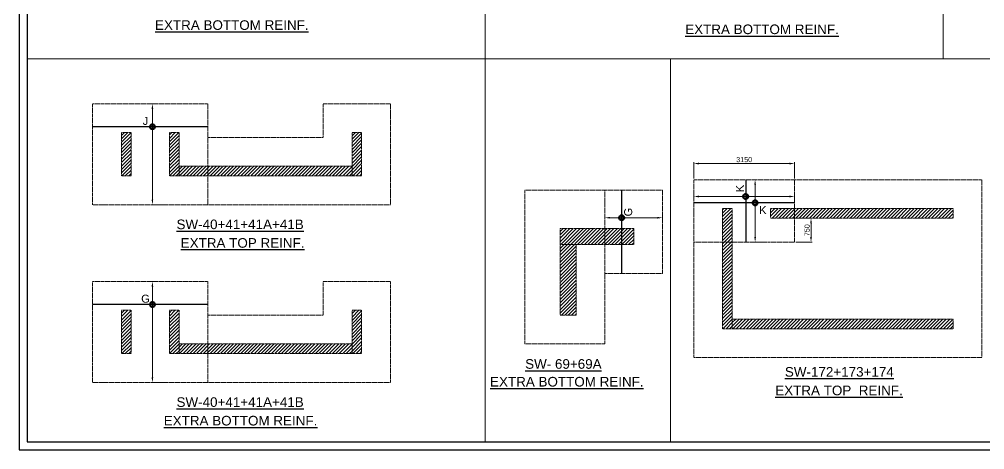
# Model space of a CAD drawing. Header units: millimetres. Extents: x 99112 to 332273, y 431815 to 552227.
# Drawn here: x 255037 to 285182, y 431815 to 445240 of the extents above; entities that cross this region are included whole.
import ezdxf
from ezdxf.enums import TextEntityAlignment as Align

# ---------------------------------------------------------------- set-up
doc = ezdxf.new("R2010")
doc.units = ezdxf.units.MM
doc.header["$LTSCALE"] = 100
doc.header["$MEASUREMENT"] = 0
doc.linetypes.add('HIDDEN', pattern=[0.375, 0.25, -0.125])
for name, color, linetype, lineweight in [('COL HATCH', 67, 'Continuous', 25), ('COLUMN', 84, 'Continuous', 30), ('DIM', 8, 'Continuous', 13), ('FOOTING', 12, 'HIDDEN', 20), ('MAIN TEXT', 6, 'Continuous', 30), ('SBC-BREINF', 4, 'Continuous', 30), ('SBC-BREINF MARK', 2, 'Continuous', 13), ('SBC-BREINFCIR', 3, 'Continuous', 50)]:
    doc.layers.add(name, color=color, linetype=linetype, lineweight=lineweight)
doc.layers.add('SBC-TREINF TXT', color=7, linetype='Continuous')
doc.styles.add('ARIAL', font='arial.ttf')
doc.dimstyles.new('100 EX', dxfattribs={"dimscale": 80, "dimtxt": 2, "dimasz": 2, "dimexe": 0.5, "dimexo": 0.5, "dimgap": 0.5, "dimtad": 1, "dimdec": 0, "dimzin": 3, "dimdsep": 46, "dimtxsty": 'ARIAL', "dimcen": 0, "dimdle": 1, "dimclrd": 256, "dimclre": 256, "dimclrt": 4, "dimadec": 0, "dimazin": 0, "dimtfac": 1, "dimtdec": 0, "dimtmove": 0, "dimatfit": 3, "dimfxl": 0, "dimtolj": 1, "dimtzin": 0, "dimlwd": -1, "dimlwe": -1, "dimarcsym": 0})
pattern_1 = [(45, (-203008.83, -68015.34), (-53.0330086, 53.0330086), [])]
pattern_2 = [(45, (-197046.94, -62961.11), (-53.0330086, 53.0330086), [])]
pattern_3 = [(45, (-203008.83, -62470.29), (-53.0330086, 53.0330086), [])]

# ---------------------------------------------------------------- blocks, each defined once
blk = doc.blocks.new('*D772')
at = {"layer": 'SBC-BREINF MARK', "transparency": 16777216}
for p, q in [((259222, 437062), (259154, 437062)), ((259194, 436902), (259194, 434072)), ((259688, 433912), (259154, 433912))]:
    blk.add_line(p, q, dxfattribs=at)
for points in [[(259220, 436902), (259167, 436902), (259194, 437062)], [(259167, 434072), (259220, 434072), (259194, 433912)]]:
    blk.add_solid(points, dxfattribs=at)
at = {"layer": 'SBC-BREINF MARK', "color": 4, "transparency": 16777216, "insert": (259074, 435487), "char_height": 160, "attachment_point": 5, "rotation": 90, "style": 'ARIAL'}
blk.add_mtext('\\A1;  ', dxfattribs=at)
blk = doc.blocks.new('*D774')
at = {"layer": 'SBC-BREINF MARK', "transparency": 16777216}
for p, q in [((276097, 439792), (276097, 439672)), ((276257, 439712), (279087, 439712)), ((279247, 439762), (279247, 439672))]:
    blk.add_line(p, q, dxfattribs=at)
for points in [[(276257, 439739), (276257, 439686), (276097, 439712)], [(279087, 439686), (279087, 439739), (279247, 439712)]]:
    blk.add_solid(points, dxfattribs=at)
at = {"layer": 'SBC-BREINF MARK', "color": 4, "transparency": 16777216, "insert": (277672, 439832), "char_height": 160, "attachment_point": 5, "style": 'ARIAL'}
blk.add_mtext('\\A1;  ', dxfattribs=at)
blk = doc.blocks.new('*D773')
at = {"layer": 'SBC-BREINF MARK', "transparency": 16777216}
for p, q in [((278042, 440237), (277974, 440237)), ((278014, 440077), (278014, 438447)), ((278239, 438287), (277974, 438287))]:
    blk.add_line(p, q, dxfattribs=at)
for points in [[(278040, 440077), (277987, 440077), (278014, 440237)], [(277987, 438447), (278040, 438447), (278014, 438287)]]:
    blk.add_solid(points, dxfattribs=at)
at = {"layer": 'SBC-BREINF MARK', "color": 4, "transparency": 16777216, "insert": (277893, 439262), "char_height": 160, "attachment_point": 5, "rotation": 90, "style": 'ARIAL'}
blk.add_mtext('\\A1;  ', dxfattribs=at)
blk = doc.blocks.new('*D780')
at = {"layer": 'SBC-BREINF MARK', "transparency": 16777216}
for p, q in [((273322, 439130), (273322, 439010)), ((273482, 439050), (274962, 439050)), ((275122, 439100), (275122, 439010))]:
    blk.add_line(p, q, dxfattribs=at)
for points in [[(273482, 439077), (273482, 439024), (273322, 439050)], [(274962, 439024), (274962, 439077), (275122, 439050)]]:
    blk.add_solid(points, dxfattribs=at)
at = {"layer": 'SBC-BREINF MARK', "color": 4, "transparency": 16777216, "insert": (274222, 439170), "char_height": 160, "attachment_point": 5, "style": 'ARIAL'}
blk.add_mtext('\\A1;  ', dxfattribs=at)
blk = doc.blocks.new('*D812')
at = {"layer": 'SBC-BREINF MARK', "transparency": 16777216}
for p, q in [((259222, 442607), (259154, 442607)), ((259194, 442447), (259194, 439617)), ((259688, 439457), (259154, 439457))]:
    blk.add_line(p, q, dxfattribs=at)
for points in [[(259220, 442447), (259167, 442447), (259194, 442607)], [(259167, 439617), (259220, 439617), (259194, 439457)]]:
    blk.add_solid(points, dxfattribs=at)
at = {"layer": 'SBC-BREINF MARK', "color": 4, "transparency": 16777216, "insert": (259074, 441032), "char_height": 160, "attachment_point": 5, "rotation": 90, "style": 'ARIAL'}
blk.add_mtext('\\A1;  ', dxfattribs=at)
blk = doc.blocks.new('*D829')
at = {"layer": 'DIM', "transparency": 16777216}
for p, q in [((279287, 439037), (279799, 439037)), ((279759, 438877), (279759, 438447)), ((279287, 438287), (279799, 438287))]:
    blk.add_line(p, q, dxfattribs=at)
for points in [[(279786, 438877), (279732, 438877), (279759, 439037)], [(279732, 438447), (279786, 438447), (279759, 438287)]]:
    blk.add_solid(points, dxfattribs=at)
at = {"layer": 'DIM', "color": 4, "transparency": 16777216, "insert": (279637, 438662), "char_height": 160, "attachment_point": 5, "rotation": 90, "style": 'ARIAL'}
blk.add_mtext('\\A1;750', dxfattribs=at)
blk = doc.blocks.new('*D830')
at = {"layer": 'DIM', "transparency": 16777216}
for p, q in [((276097, 440277), (276097, 440781)), ((276257, 440741), (279087, 440741)), ((279247, 440277), (279247, 440781))]:
    blk.add_line(p, q, dxfattribs=at)
for points in [[(276257, 440768), (276257, 440714), (276097, 440741)], [(279087, 440714), (279087, 440768), (279247, 440741)]]:
    blk.add_solid(points, dxfattribs=at)
at = {"layer": 'DIM', "color": 4, "transparency": 16777216, "insert": (277672, 440863), "char_height": 160, "attachment_point": 5, "style": 'ARIAL'}
blk.add_mtext('\\A1;3150', dxfattribs=at)

msp = doc.modelspace()

# ---------------------------------------------------------------- hatches: boundary and pattern name
at = {"layer": 'COL HATCH', "lineweight": 5}
h = msp.add_hatch(dxfattribs=at)
h.set_pattern_fill('ANSI31', color=256, scale=600, style=0)
h.set_pattern_definition(pattern_3)
h.paths.add_polyline_path([(258227.6, 441707.3), (258527.6, 441707.3), (258527.6, 440357.3), (258227.6, 440357.3)])
h = msp.add_hatch(dxfattribs=at)
h.set_pattern_fill('ANSI31', color=256, scale=600, style=0)
h.set_pattern_definition(pattern_3)
h.paths.add_polyline_path([(259727.6, 441707.3), (260027.6, 441707.3), (260027.6, 440357.3), (259727.6, 440357.3)])
h = msp.add_hatch(dxfattribs=at)
h.set_pattern_fill('ANSI31', color=256, scale=600, style=0)
h.set_pattern_definition(pattern_3)
h.paths.add_polyline_path([(265427.6, 441707.3), (265727.6, 441707.3), (265727.6, 440357.3), (265427.6, 440357.3)])
h = msp.add_hatch(dxfattribs=at)
h.set_pattern_fill('ANSI31', color=256, scale=600, style=0)
h.set_pattern_definition(pattern_3)
h.paths.add_polyline_path([(260027.6, 440657.3), (265427.6, 440657.3), (265427.6, 440357.3), (260027.6, 440357.3)])
h = msp.add_hatch(dxfattribs=at)
h.set_pattern_fill('ANSI31', color=256, scale=600, style=0)
h.set_pattern_definition(pattern_2)
h.paths.add_polyline_path([(276997, 435587.5), (276997, 439337.5), (277297, 439337.5), (277297, 435587.5)])
h = msp.add_hatch(dxfattribs=at)
h.set_pattern_fill('ANSI31', color=256, scale=600, style=0)
h.set_pattern_definition(pattern_2)
h.paths.add_polyline_path([(278497, 439337.5), (284197, 439337.5), (284197, 439037.5), (278497, 439037.5)])
h = msp.add_hatch(dxfattribs=at)
h.set_pattern_fill('ANSI31', color=256, scale=600, style=0)
h.set_pattern_definition([(45, (-145544.625, -52773.68), (-53.033009, 53.033009), [])])
h.paths.add_polyline_path([(274222.2, 438214.1), (274222.2, 438714.1), (271922.2, 438714.1), (271922.2, 436014.1), (272422.2, 436014.1), (272422.2, 438214.1)])
h = msp.add_hatch(dxfattribs=at)
h.set_pattern_fill('ANSI31', color=256, scale=600, style=0)
h.set_pattern_definition(pattern_1)
h.paths.add_polyline_path([(258227.6, 436162.3), (258527.6, 436162.3), (258527.6, 434812.3), (258227.6, 434812.3)])
h = msp.add_hatch(dxfattribs=at)
h.set_pattern_fill('ANSI31', color=256, scale=600, style=0)
h.set_pattern_definition(pattern_1)
h.paths.add_polyline_path([(259727.6, 436162.3), (260027.6, 436162.3), (260027.6, 434812.3), (259727.6, 434812.3)])
h = msp.add_hatch(dxfattribs=at)
h.set_pattern_fill('ANSI31', color=256, scale=600, style=0)
h.set_pattern_definition(pattern_1)
h.paths.add_polyline_path([(265427.6, 436162.3), (265727.6, 436162.3), (265727.6, 434812.3), (265427.6, 434812.3)])
h = msp.add_hatch(dxfattribs=at)
h.set_pattern_fill('ANSI31', color=256, scale=600, style=0)
h.set_pattern_definition(pattern_2)
h.paths.add_polyline_path([(284197, 435887.5), (277297, 435887.5), (277297, 435587.5), (284197, 435587.5)])
h = msp.add_hatch(dxfattribs=at)
h.set_pattern_fill('ANSI31', color=256, scale=600, style=0)
h.set_pattern_definition(pattern_1)
h.paths.add_polyline_path([(260027.6, 435112.3), (265427.6, 435112.3), (265427.6, 434812.3), (260027.6, 434812.3)])

# ---------------------------------------------------------------- linework, layer by layer
at = {"color": 5}
msp.add_lwpolyline([(255037.1, 431814.5), (301938.6, 431814.5), (301938.6, 465118.1), (255037.1, 465118.1)], close=True, dxfattribs=at)
at = {"color": 6}
msp.add_lwpolyline([(255277.6, 432055), (301698.2, 432055), (301698.2, 464877.6), (255277.6, 464877.6)], close=True, dxfattribs=at)
at = {"layer": 'COLUMN', "linetype": 'HIDDEN', "lineweight": 9}
msp.add_line((272422.2, 438214.1), (271922.2, 438214.1), dxfattribs=at)
for points in [[(258227.6, 441707.3), (258527.6, 441707.3), (258527.6, 440357.3), (258227.6, 440357.3)], [(259727.6, 441707.3), (260027.6, 441707.3), (260027.6, 440357.3), (259727.6, 440357.3)], [(265427.6, 441707.3), (265727.6, 441707.3), (265727.6, 440357.3), (265427.6, 440357.3)], [(260027.6, 440657.3), (265427.6, 440657.3), (265427.6, 440357.3), (260027.6, 440357.3)], [(276997, 435587.5), (276997, 439337.5), (277297, 439337.5), (277297, 435587.5)], [(278497, 439337.5), (284197, 439337.5), (284197, 439037.5), (278497, 439037.5)], [(274222.2, 438214.1), (274222.2, 438714.1), (271922.2, 438714.1), (271922.2, 436014.1), (272422.2, 436014.1), (272422.2, 438214.1)], [(258227.6, 436162.3), (258527.6, 436162.3), (258527.6, 434812.3), (258227.6, 434812.3)], [(259727.6, 436162.3), (260027.6, 436162.3), (260027.6, 434812.3), (259727.6, 434812.3)], [(265427.6, 436162.3), (265727.6, 436162.3), (265727.6, 434812.3), (265427.6, 434812.3)], [(284197, 435887.5), (277297, 435887.5), (277297, 435587.5), (284197, 435587.5)], [(260027.6, 435112.3), (265427.6, 435112.3), (265427.6, 434812.3), (260027.6, 434812.3)]]:
    msp.add_lwpolyline(points, close=True, dxfattribs=at)
at = {"layer": 'DIM', "linetype": 'HIDDEN'}
for p, q in [((260927.6, 441557.3), (260927.6, 439457.3)), ((273322.2, 437314.1), (273322.2, 439914.1)), ((260927.6, 436012.3), (260927.6, 433912.3))]:
    msp.add_line(p, q, dxfattribs=at)
at = {"layer": 'DIM'}
for points in [[(255277.6, 464877.6), (269581.5, 464877.6), (269581.5, 444011), (255277.6, 444011)], [(269581.5, 464877.6), (283885.3, 464877.6), (283885.3, 444011), (269581.5, 444011)], [(283885.3, 444011), (295168.3, 444011), (295168.3, 464877.6), (283885.3, 464877.6)], [(255277.6, 432055), (269581.5, 432055), (269581.5, 444011), (255277.6, 444011)], [(269581.5, 432055), (275374, 432055), (275374, 444011), (269581.5, 444011)], [(275374, 432055), (285595.3, 432055), (285595.3, 444011), (275374, 444011)]]:
    msp.add_lwpolyline(points, close=True, dxfattribs=at)
at = {"layer": 'DIM', "linetype": 'HIDDEN'}
msp.add_lwpolyline([(279247, 440237.5), (279247, 438287.5), (276097, 438287.5)], dxfattribs=at)
at = {"layer": 'FOOTING'}
for points in [[(257327.6, 442607.3), (260927.6, 442607.3), (260927.6, 441557.3), (264527.6, 441557.3), (264527.6, 442607.3), (266627.6, 442607.3), (266627.6, 439457.3), (257327.6, 439457.3)], [(276097, 440237.5), (285097, 440237.5), (285097, 434687.5), (276097, 434687.5)], [(275122.2, 439914.1), (275122.2, 437314.1), (273322.2, 437314.1), (273322.2, 435114.1), (270822.2, 435114.1), (270822.2, 439914.1)], [(257327.6, 437062.3), (260927.6, 437062.3), (260927.6, 436012.3), (264527.6, 436012.3), (264527.6, 437062.3), (266627.6, 437062.3), (266627.6, 433912.3), (257327.6, 433912.3)]]:
    msp.add_lwpolyline(points, close=True, dxfattribs=at)
at = {"layer": 'SBC-BREINF'}
for p, q in [((260927.6, 441887.6), (257327.6, 441887.6)), ((277719.3, 440237.5), (277719.3, 438287.5)), ((273845.4, 439914.1), (273845.4, 437314.1)), ((279247, 439514.6), (276097, 439514.6)), ((260927.6, 436342.5), (257327.6, 436342.5))]:
    msp.add_line(p, q, dxfattribs=at)
at = {"layer": 'SBC-BREINFCIR'}
for centre in [(259193.7, 441887.6), (277719.3, 439712.2), (278013.5, 439514.6), (273845.4, 439050.3), (259193.7, 436342.5)]:
    msp.add_circle(centre, 75, dxfattribs=at)

# ---------------------------------------------------------------- texts
at = {"layer": 'MAIN TEXT', "style": 'ARIAL'}
for s, p in [('%%uEXTRA BOTTOM REINF.', (259275.4, 444910.3, 0)), ('%%uEXTRA BOTTOM REINF.', (275830.2, 444778.3, 0)), ('%%uSW-40+41+41A+41B', (259946.2, 438693.8, 0)), ('%%uEXTRA TOP REINF.', (260077.4, 438114.4, 0)), ('%%USW- 69+69A', (270832.7, 434338.6, 0)), ('%%uSW-172+173+174', (278942.6, 434092, 0)), ('%%UEXTRA BOTTOM REINF.', (269736.8, 433784.2, 0)), ('%%uEXTRA TOP  REINF.', (278641.7, 433512.6, 0)), ('%%uSW-40+41+41A+41B', (259946.2, 433148.7, 0)), ('%%uEXTRA BOTTOM REINF.', (259547.5, 432569.4, 0))]:
    msp.add_text(s, height=300, dxfattribs=at).set_placement(p)
at = {"layer": 'SBC-TREINF TXT', "style": 'ARIAL'}
for s, p in [('J', (258977.9, 442070, 0)), ('K', (278254.2, 439289.8, 0)), ('G', (258977.9, 436525, 0))]:
    msp.add_text(s, height=250, dxfattribs=at).set_placement(p, align=Align.MIDDLE)
for s, p in [('K', (277536.9, 439961, 0)), ('G', (274049.2, 439226.7, 0))]:
    msp.add_text(s, height=250, rotation=90, dxfattribs=at).set_placement(p, align=Align.MIDDLE)

# ---------------------------------------------------------------- dimensions: what is measured, and where the dimension line sits
at = {"layer": 'DIM'}
dim = msp.add_linear_dim(base=(279247, 440740.9), p1=(276097, 440237.5), p2=(279247, 440237.5), dimstyle='100 EX', dxfattribs=at)
dim.commit()
dim.dimension.update_dxf_attribs({"geometry": '*D830', "text_midpoint": (277672, 440862.7)})
dim = msp.add_linear_dim(base=(279759.1, 438287.5), p1=(279247, 439037.5), p2=(279247, 438287.5), angle=90, dimstyle='100 EX', dxfattribs=at)
dim.commit()
dim.dimension.update_dxf_attribs({"geometry": '*D829', "text_midpoint": (279637.4, 438662.5)})
at = {"layer": 'SBC-BREINF MARK'}
for base, p1, p2, picture, middle in [((259193.7, 439457.3), (259262, 442607.3), (259727.6, 439457.3), '*D812', (259073.7, 441032.3)), ((278013.5, 438287.5), (278081.8, 440237.5), (278279.5, 438287.5), '*D773', (277893.5, 439262.5)), ((259193.7, 433912.3), (259262, 437062.3), (259727.6, 433912.3), '*D772', (259073.7, 435487.3))]:
    dim = msp.add_linear_dim(base=base, p1=p1, p2=p2, angle=270, text='  ', dimstyle='100 EX', dxfattribs=at)
    dim.commit()
    dim.dimension.update_dxf_attribs({"geometry": picture, "text_midpoint": middle})
for base, p1, p2, picture, middle in [((279247, 439712.2), (276097, 439832.1), (279247, 439801.6), '*D774', (277672, 439832.3)), ((275122.2, 439050.3), (273322.2, 439170.2), (275122.2, 439139.7), '*D780', (274222.2, 439170.4))]:
    dim = msp.add_linear_dim(base=base, p1=p1, p2=p2, text='  ', dimstyle='100 EX', dxfattribs=at)
    dim.commit()
    dim.dimension.update_dxf_attribs({"geometry": picture, "text_midpoint": middle})

doc.saveas('drawing.dxf')
